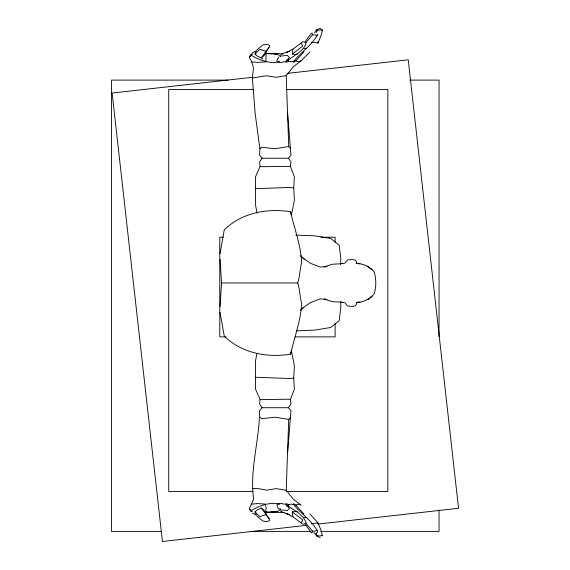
<?xml version="1.0" encoding="UTF-8"?>
<svg xmlns="http://www.w3.org/2000/svg" width="570" height="570" viewBox="0 0 570 570"><rect width="100%" height="100%" fill="white"/><g stroke="black" fill="none" stroke-linecap="round" stroke-linejoin="round"><path stroke-width="0.85" d="M287.636 113.166L290.971 155.225L288.448 158.225L262.129 158.225L259.585 161.816L260.091 166.34L255.531 176.814L255.531 204.765L256.963 213.273M220.013 312.403L224.281 336.186C241.673 353.172 267.173 357.932 290.579 354.162C294.334 337.255 300.953 320.575 301.63 303.162C299.77 296.521 299.948 289.531 297.683 282.969C299.948 276.407 299.77 269.418 301.63 262.777C300.953 245.364 294.334 228.684 290.579 211.776C267.159 208 241.63 212.781 224.281 229.845L220.013 253.6M256.821 353.514L255.531 361.173L255.531 389.125L260.091 399.599L259.585 404.123L262.129 407.714L288.448 407.714L290.971 410.714L287.636 452.772M316.079 533.648L317.682 531.732C312.445 520.809 301.216 514.147 293.849 504.699L293.586 503.68L295.816 505.07L298.224 504.165L301.145 505.205L293.301 499.17L286.204 490.321L288.733 419.413L290.258 417.803M251.277 54.485L249.332 57.029L251.684 61.888L253.493 67.431L252.396 77.948L255.111 113.166L259.899 148.763L259.585 155.225L262.129 158.225M305.883 42.358L305.777 44.474C301.687 52.775 292.645 56.152 285.919 61.802L282.741 61.988M297.284 54.072L294.797 54.456L292.282 54.008L292.894 49.177L302.698 41.795L303.796 41.831M288.448 407.714L290.971 404.123L290.394 399.599L294.391 389.125L293.714 378.053L294.391 365.712L291.256 350.208M290.579 354.162L290.671 352.538M285.919 61.802L286.582 62.258L288.527 61.211L288.62 59.579M291.256 215.738L294.391 200.234L293.714 187.886L294.391 176.814L290.394 166.34L290.971 161.816L288.448 158.225M220.056 306.56L221.545 282.969L220.056 259.379M251.277 511.454L249.332 508.91L253.65 499.17C249.404 469.651 259.571 440.133 259.585 410.714L262.129 407.714M340.461 264.537L340.896 259.264L339.228 245.228L330.614 238.41L314.505 235.823L295.773 235.068M262.763 59.116L261.288 57.862L257.576 56.238L255.061 54.207L255.239 52.404L256.735 50.609L252.588 52.789L249.332 57.029L251.192 55.311M280.768 56.665L281.06 54.107L289.246 51.336L286.767 52.233L292.894 49.177M311.334 42.144L317.946 43.056L318.124 41.667M305.898 523.239L312.431 531.112L312.189 532.815L311.448 532.758L304.444 523.452M317.682 34.207C312.445 45.137 301.216 51.799 293.849 61.239L293.586 62.258L295.816 60.869L303.945 51.827M314.469 32.818L316.785 29.547L320.219 28.5L322.556 29.868L320.846 36.11L317.946 43.056M266.582 50.808L265.976 52.91L264.224 55.454L261.288 57.862L269.068 47.367L269.681 45.536L267.358 44.239L262.984 44.866L256.935 49.861M252.432 511.774L251.213 511.176L251.505 510.464C259.749 505.64 268.862 502.248 278.331 503.68L279.649 504.186M316.115 32.476L317.291 30.281L320.084 29.954L322.314 30.545M322.556 536.071L322.314 535.394L320.084 535.985L317.291 535.658L316.785 536.399L320.219 537.439M279.008 56.843L277.562 58.902L276.849 61.211L279.699 62.358L282.428 62.429M304.444 42.486L311.448 33.181L312.189 33.124L312.431 34.827L305.898 42.7M269.068 47.367L266.147 51.321L259.692 49.284L255.061 54.207M301.559 308.655L301.06 309.289L310.315 302.677L320.29 298.851L327.016 299.635L324.401 298.944L332.132 301.68L343.147 302.264M290.258 148.143L288.733 146.526L286.204 75.618L293.301 66.768L301.145 60.741L309.995 51.963M300.639 310.344L303.653 307.23M286.047 60.712L289.474 57.591L287.351 55.447L282.236 55.931M259.899 148.763L261.708 147.21L274.769 148.763L288.733 146.526M252.588 513.157L256.735 515.33L255.239 513.534L255.061 511.732L257.576 509.701L261.288 508.077L264.224 510.485L265.976 513.029L266.582 515.13M300.504 522.64L301.893 521.614L302.706 519.89L292.282 511.931L292.894 516.769L302.698 524.151L303.796 524.108M292.282 54.008L302.706 46.056L301.893 44.325L300.504 43.299M284.337 512.409L265.941 512.409L277.683 511.511L280.739 509.38M282.741 503.958L285.919 504.136L286.582 503.68L288.527 504.728L290.857 504.136L293.849 504.699M369.161 298.359C365.755 300.654 361.629 302.478 357.454 302.278M370.5 297.447L374.255 293.935C376.3 286.71 376.3 279.229 374.255 272.004C370.386 267.209 364.465 263.995 358.309 263.661M252.432 54.164L251.213 54.763L251.505 55.475C258.573 59.579 266.19 62.315 274.191 62.729L279.649 61.752M317.262 530.143L315.381 531.055L312.431 531.112M357.946 302.264L360.012 302.271L356.67 302.791L356.514 304.366L355.217 305.947L351.334 306.468L347.451 305.947L344.957 302.791L341.687 302.264M267.024 511.333L265.556 511.867L266.169 508.262L265.406 504.101L257.369 503.559L251.463 504.186M301.145 60.741L298.224 61.774L295.816 60.869M280.347 508.761L279.008 509.096L277.562 507.043L276.849 504.728L279.699 503.581L282.428 503.51M357.362 302.392L356.2 302.649L358.673 302.264M311.334 523.794L317.946 522.882L320.846 529.829L322.314 535.394M293.849 61.239L290.857 61.802L288.527 61.211M292.282 511.931L294.797 511.482L297.284 511.867L303.269 517.489L305.777 521.465L305.883 523.581M260.091 399.599L288.213 399.228L290.394 399.599M290.394 166.34L262.236 166.718L260.091 166.34M286.204 75.618L276.308 77.306L266.61 75.789L252.396 77.948M341.687 263.675L344.957 263.148L347.451 259.998L351.334 259.471L355.217 259.998L356.514 261.573L356.67 263.148L360.012 263.668L356.2 263.29L358.673 263.675M281.06 54.107L283.482 53.765M293.714 378.053L290.094 378.523L255.709 377.247M252.674 77.271L112.133 93.038L162.436 541.5L306.51 525.341M287.145 73.409L408.234 59.822L458.544 508.283L318.003 524.051M303.995 48.493L306.781 48.194M265.941 512.409L277.683 511.511M296.621 330.842L314.505 330.123L330.614 327.529L339.228 320.711L340.896 306.674L340.461 301.402M280.148 53.53L265.406 53.53L271.484 53.886M228.078 80.114L111.456 80.114L111.456 531.39L161.31 531.39M409.673 80.114L439.05 80.114L439.05 336.457M253.337 89.519L168.734 89.519L168.734 491.475L253.009 491.475M286.29 89.519L387.842 89.519L387.842 491.475L286.717 491.475M223.326 237.22L219.778 237.22L219.778 336.87L225.991 336.87M320.924 237.22L335.117 237.22L335.117 242.556M341.979 263.675L332.132 264.259L324.401 266.995L327.016 266.304L320.29 267.095L310.315 263.262L301.06 256.65L301.559 257.284M297.683 282.969L221.545 282.969M295.189 336.87L335.117 336.87L335.117 323.525M251.064 531.39L310.864 531.39M320.654 531.39L439.05 531.39L439.05 510.022M252.311 488.568L258.353 488.632L266.61 490.15L276.308 488.632L286.204 490.321M255.709 188.698L290.094 187.416L293.714 187.886M312.431 34.827L315.381 34.884L317.262 35.796M274.084 54.043L277.554 54.25L280.718 56.53M269.824 53.53L277.554 54.25M251.684 61.888L257.69 62.379L265.841 61.888L266.09 53.965M303.995 517.446L306.781 517.752M280.768 509.274L281.06 511.839L282.677 512.059M282.236 510.007L287.351 510.492L289.474 508.347L286.047 505.234M288.733 419.413L274.769 417.176L261.708 418.736L259.899 417.176M281.06 511.839L289.246 514.603L286.767 513.705L292.894 516.769M297.284 511.867L291.441 508.333L285.919 504.136M369.161 267.579L367.144 266.204L371.932 269.653L370.5 268.491M251.192 510.627L249.332 508.91L251.213 511.176M256.935 516.078L262.984 521.073L267.358 521.707L269.681 520.41L269.068 518.572L261.288 508.077M300.639 255.602L304.252 259.329M255.061 511.732L259.692 516.655L266.147 514.617L269.068 518.572M295.816 505.07L303.945 514.111M309.995 513.976L317.946 522.882L318.124 524.272M313.949 532.473L316.542 535.722M316.785 29.547L317.291 30.281M316.115 533.463L317.291 535.658M288.527 504.728L288.62 506.359M290.579 211.776L290.671 213.401M371.932 296.293L369.41 298.652L367.144 299.735L371.932 296.293"/></g></svg>
